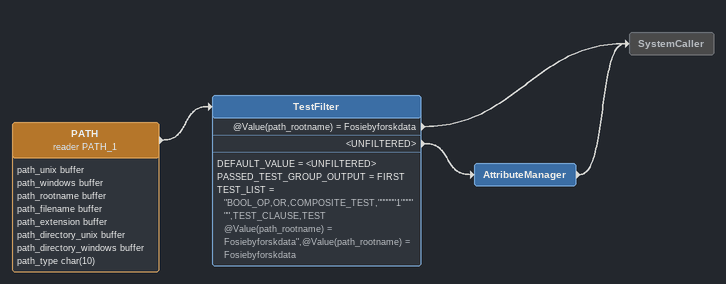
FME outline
PATH (reader PATH_1)
    attributes: path_unix buffer, path_windows buffer, path_rootname buffer, path_filename buffer, path_extension buffer, path_directory_unix buffer, path_directory_windows buffer, path_type char(10)
    -> TestFilter
TestFilter
    DEFAULT_VALUE = <UNFILTERED>
    PASSED_TEST_GROUP_OUTPUT = FIRST
    TEST_LIST = "BOOL_OP,OR,COMPOSITE_TEST,""""""1"""""",TEST_CLAUSE,TEST @Value(path_rootname) = Fosiebyforskdata",@Value(path_rootname) = Fosiebyforskdata
    @Value(path_rootname) = Fosiebyforskdata -> SystemCaller
    <UNFILTERED> -> AttributeManager
AttributeManager
    -> SystemCaller
SystemCaller [off]
